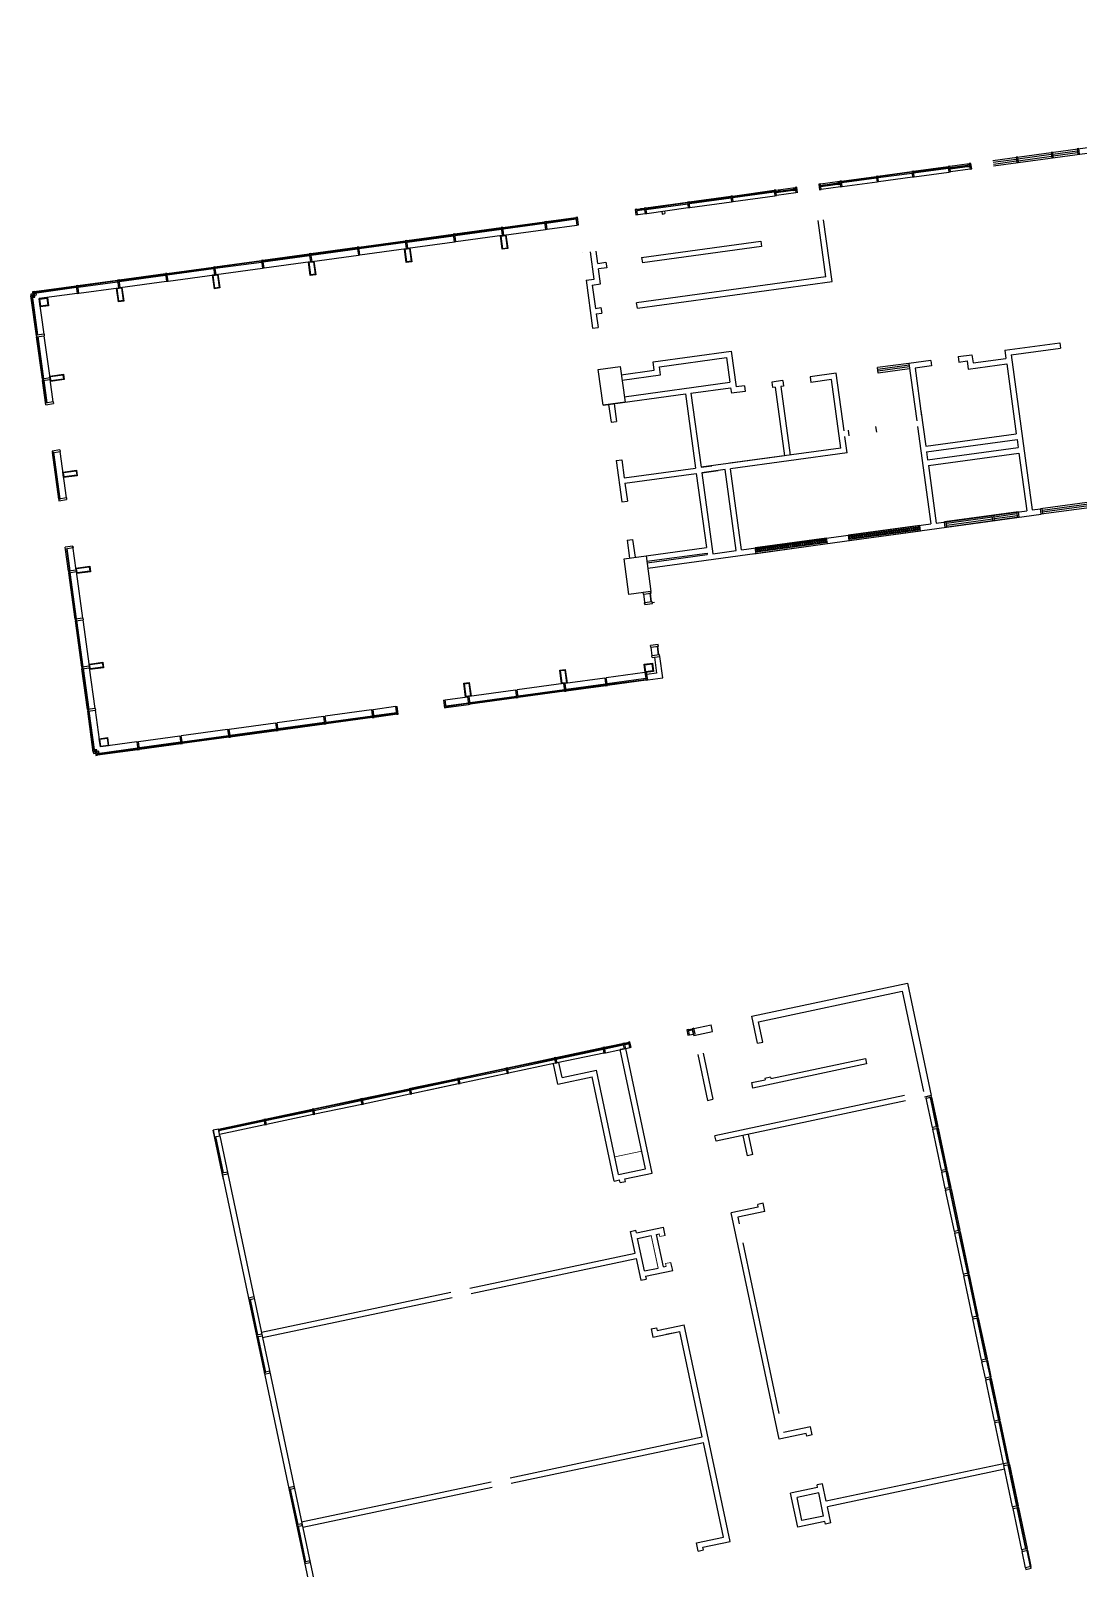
# Model space of a CAD drawing. Header units: millimetres. Extents: x 1316860 to 1484499, y 7681 to 141220.
# Drawn here: x 1316860 to 1354712, y 79083 to 134604 of the extents above; entities that cross this region are included whole.
import ezdxf

# ---------------------------------------------------------------- set-up
doc = ezdxf.new("R2010")
doc.units = ezdxf.units.MM
doc.header["$LTSCALE"] = 1000
for name, color, linetype in [('A-WALL', 7, 'CONTINUOUS'), ('A—墙体', 7, 'CONTINUOUS'), ('A—门窗', 135, 'CONTINUOUS'), ('E2-RI-1F$0$0S-SLAB-HOLE', 210, 'CONTINUOUS'), ('E2-RI-1F$0$A-WALL', 7, 'CONTINUOUS')]:
    doc.layers.add(name, color=color, linetype=linetype)
for name, color, linetype, lineweight in [('E1-RI-1F$0$A-WALL', 7, 'CONTINUOUS', 5), ('E2-RI-1F$0$$0$A-GLAZ', 6, 'CONTINUOUS', 9), ('E2-RV-1F$0$$2$A-WALL', 7, 'CONTINUOUS', 5)]:
    doc.layers.add(name, color=color, linetype=linetype, lineweight=lineweight)
doc.layers.get('E2-RI-1F$0$$0$A-GLAZ').off()
doc.layers.get('E2-RI-1F$0$0S-SLAB-HOLE').off()

# ---------------------------------------------------------------- blocks, each defined once
blk = doc.blocks.new('E2-RI-1F$0$A$C742E5365')
at = {"layer": 'A—门窗', "linetype": 'Continuous'}
h = blk.add_hatch(dxfattribs=at)
h.set_pattern_fill('ANSI32', color=256, scale=200, angle=217.2167, style=0)
h.set_pattern_definition([(90, (10821023.91, -7633407.14), (-75, 1e-14), []), (90, (10821048.91, -7633382.14), (-75, 1e-14), [])])
h.paths.add_polyline_path([(-460, -50), (-3060, -50), (-3060, -150), (-460, -150)])
at = {"layer": 'A—门窗'}
for p, q in [((-3060, 0), (-460, 0)), ((-3060, -200), (-3060, 0)), ((-460, -200), (-460, 0)), ((-3060, -50), (-460, -50)), ((-460, -150), (-3060, -150)), ((-460, -200), (-3060, -200))]:
    blk.add_line(p, q, dxfattribs=at)
blk = doc.blocks.new('E2-RI-1F$0$窗2')
at = {"layer": 'A—门窗'}
for p, q in [((10775124, -7633207), (10772424, -7633207)), ((10775124, -7633407), (10772424, -7633407)), ((10772484, -7633407), (10772484, -7633207)), ((10774164, -7633274), (10772484, -7633274)), ((10774164, -7633341), (10772484, -7633341)), ((10774164, -7633407), (10774164, -7633207)), ((10774224, -7633407), (10774224, -7633207)), ((10775064, -7633274), (10774224, -7633274)), ((10775064, -7633341), (10774224, -7633341)), ((10775064, -7633407), (10775064, -7633207))]:
    blk.add_line(p, q, dxfattribs=at)
at = {"layer": 'E2-RI-1F$0$A-WALL'}
for p, q in [((10772424, -7633407), (10772424, -7633207)), ((10775124, -7633407), (10775124, -7633207))]:
    blk.add_line(p, q, dxfattribs=at)
blk = doc.blocks.new('E2-RI-1F$0$300x300')
at = {"layer": 'A—门窗'}
for points in [[(11683019, -6095449), (11683319, -6095449), (11683319, -6095749), (11683019, -6095749)], [(11683039, -6095469), (11683299, -6095469), (11683299, -6095729), (11683039, -6095729)]]:
    blk.add_lwpolyline(points, close=True, dxfattribs=at)
blk = doc.blocks.new('E2-RI-1F$0$200x500')
at = {"layer": 'A—门窗', "elevation": 0}
blk.add_lwpolyline([(11654895, -6112598), (11654827, -6112103), (11655025, -6112076), (11655093, -6112571), (11654895, -6112598)], dxfattribs=at)
blk.add_lwpolyline([(11654912, -6112576), (11654850, -6112120), (11655008, -6112098), (11655071, -6112554)], close=True, dxfattribs=at)
blk = doc.blocks.new('E2-RI-1F$0$RECTANGULAR_MULLION_-_60_H')
at = {"layer": 'A—门窗'}
for p, q in [((-30, -75), (-30, 125)), ((30, 125), (-30, 125)), ((30, 125), (30, -75)), ((30, -75), (-30, -75))]:
    blk.add_line(p, q, dxfattribs=at)
blk = doc.blocks.new('E2-RI-1F$0$RECTANGULAR_MULLION_-_60_5')
at = {"layer": 'A—门窗'}
for p, q in [((23173, 129130), (21483, 129130)), ((23173, 128850), (21483, 128850))]:
    blk.add_line(p, q, dxfattribs=at)
blk = doc.blocks.new('E2-RI-1F$0$RECTANGULAR_MULLION_-_60_C')
at = {"layer": 'A—门窗'}
for p, q in [((18253, 140830), (18253, 142520)), ((18533, 140830), (18533, 142520))]:
    blk.add_line(p, q, dxfattribs=at)
blk = doc.blocks.new('E2-RI-1F$0$SYSTEM_PANEL_-_GLAZED-8514')
at = {"layer": 'A—门窗'}
for p, q in [((767, 44), (-768, 44)), ((-768, 44), (-768, 19)), ((-768, 19), (767, 19)), ((767, 19), (767, 44))]:
    blk.add_line(p, q, dxfattribs=at)
blk = doc.blocks.new('E1-RI-1F$0$RECTANGULAR_MULLION_-_6004')
at = {"layer": 'A—门窗'}
for p, q in [((26304, 115093), (28029, 115217)), ((28029, 115016), (26319, 114893))]:
    blk.add_line(p, q, dxfattribs=at)
blk = doc.blocks.new('E1-RI-1F$0$RECTANGULAR_MULLION_-_6007')
at = {"layer": 'A—门窗'}
for p, q in [((54465, 84847), (54465, 86371)), ((54665, 86371), (54665, 84847))]:
    blk.add_line(p, q, dxfattribs=at)
blk = doc.blocks.new('E1-RI-1F$0$RECTANGULAR_MULLION_-_6003')
at = {"layer": 'A—门窗'}
for p, q in [((31657, 115477), (33381, 115601)), ((33396, 115401), (31671, 115277))]:
    blk.add_line(p, q, dxfattribs=at)
blk = doc.blocks.new('E1-RI-1F$0$RECTANGULAR_MULLION_-_6002')
at = {"layer": 'A—门窗'}
for p, q in [((28089, 115221), (29813, 115345)), ((29827, 115145), (28678, 115063))]:
    blk.add_line(p, q, dxfattribs=at)
blk = doc.blocks.new('E2-RV-1F$0$MRY_Curtain Wall-casement - Curtain Wall Casement-V36-E2 号楼一层平面图 1ST FLOOR PLAN')
at = {"layer": 'A—门窗'}
for p, q in [((-278.8, 25.4), (-355, 25.4)), ((-355, 25.4), (-355, -25.4)), ((-355, -25.4), (-355, 25.4)), ((-355, 25.4), (355, 25.4)), ((-278.8, -25.4), (-278.8, 25.4)), ((278.8, -25.4), (278.8, 25.4)), ((278.8, 25.4), (355, 25.4)), ((355, 25.4), (355, -25.4)), ((355, 25.4), (355, -25.4)), ((-355, -25.4), (-278.8, -25.4)), ((355, -25.4), (-355, -25.4)), ((-278.8, 0), (278.8, 0)), ((278.8, -25.4), (-278.8, -25.4)), ((191.8, -25.4), (278.8, -25.4)), ((355, -25.4), (278.8, -25.4))]:
    blk.add_line(p, q, dxfattribs=at)

msp = doc.modelspace()

# ---------------------------------------------------------------- linework, layer by layer
at = {"layer": 'A-WALL'}
msp.add_line((1345966, 122234), (1345024, 122105), dxfattribs=at)
at = {"layer": 'A—墙体'}
for p, q in [((1339665, 128085), (1339679, 127986)), ((1339679, 127986), (1339778, 127999)), ((1339764, 128098), (1339778, 127999)), ((1345591, 125716, 0), (1345313, 127747, 0)), ((1345816, 125545), (1345511, 127774, 0)), ((1337225, 125632), (1337089, 126623)), ((1337348, 126204), (1337287, 126650)), ((1338934, 126421), (1343244, 127010)), ((1343271, 126812), (1338961, 126222)), ((1343244, 127010), (1343271, 126812)), ((1337348, 126204), (1337646, 126245)), ((1337673, 126046), (1337376, 126006)), ((1337646, 126245, 0), (1337673, 126046)), ((1338934, 126421, 0), (1338961, 126222)), ((1336928, 125591), (1337225, 125632)), ((1336928, 125591), (1337164, 123858)), ((1337450, 125461), (1337376, 126006)), ((1345591, 125716, 0), (1338754, 124781)), ((1338781, 124583), (1345816, 125545)), ((1337153, 125420), (1337450, 125461)), ((1337153, 125420), (1337268, 124578)), ((1337351, 125447), (1337351, 125447)), ((1337268, 124578), (1337466, 124605)), ((1337295, 124380), (1337493, 124407)), ((1337295, 124380), (1337363, 123885)), ((1337466, 124605), (1337493, 124407)), ((1338781, 124583), (1338754, 124781)), ((1337164, 123858), (1337363, 123885)), ((1352059, 123067), (1354040, 123338)), ((1354040, 123338), (1354067, 123140)), ((1339349, 122642), (1342173, 123028)), ((1339575, 122471), (1342002, 122803)), ((1342002, 122803), (1342124, 121911)), ((1342173, 123028), (1342349, 121740)), ((1349384, 122702), (1348591, 122593)), ((1349384, 122702), (1349411, 122503)), ((1350374, 122837), (1350870, 122905)), ((1350374, 122837), (1350402, 122639)), ((1350870, 122905), (1350910, 122607)), ((1350910, 122607), (1352099, 122770)), ((1352059, 123067), (1352099, 122770)), ((1352284, 122896), (1354067, 123140)), ((1352284, 122896), (1353049, 117298)), ((1337368, 122371), (1338160, 122479)), ((1338201, 122182), (1339390, 122345)), ((1338228, 121984), (1339615, 122174)), ((1339390, 122345), (1339349, 122642)), ((1339615, 122174), (1339575, 122471)), ((1345966, 122234), (1345024, 122106)), ((1346250, 120154), (1345966, 122234)), ((1348591, 122593), (1348875, 120513)), ((1349411, 122503), (1348816, 122422)), ((1348816, 122422), (1349053, 120688)), ((1350402, 122639), (1350699, 122679)), ((1350699, 122679), (1350739, 122382)), ((1350739, 122382), (1352127, 122572)), ((1352127, 122572), (1352472, 120045)), ((1338309, 121390), (1342124, 121911)), ((1340714, 121516), (1342151, 121713)), ((1342151, 121713), (1342178, 121515)), ((1342646, 121781), (1342349, 121740)), ((1342646, 121781), (1342673, 121582)), ((1344033, 121970), (1343637, 121916)), ((1343637, 121916), (1343664, 121718)), ((1343763, 121731), (1343664, 121718)), ((1343763, 121731), (1344102, 119254)), ((1344061, 121772), (1343961, 121758)), ((1343961, 121758), (1344300, 119282)), ((1344033, 121970), (1344061, 121772)), ((1345024, 122106), (1345051, 121907)), ((1345795, 122009), (1345051, 121907)), ((1346133, 119532), (1345795, 122009)), ((1337544, 121083), (1340516, 121489)), ((1337742, 121110), (1337830, 120466)), ((1337940, 121137), (1338028, 120493)), ((1340516, 121489), (1340882, 118814)), ((1340714, 121516), (1341080, 118841)), ((1342673, 121582), (1342178, 121515)), ((1337830, 120466), (1338028, 120493)), ((1349026, 120887), (1349202, 119599)), ((1346359, 119361), (1346277, 119956)), ((1346399, 120175), (1346426, 119977)), ((1347390, 120310), (1347417, 120112)), ((1348902, 120315), (1349383, 116797)), ((1349202, 119599), (1352472, 120045)), ((1346133, 119532), (1342121, 118984)), ((1349229, 119400), (1352499, 119847)), ((1349229, 119400), (1349270, 119103)), ((1349270, 119103), (1352540, 119550)), ((1352499, 119847), (1352540, 119550)), ((1338020, 119079), (1338218, 119106)), ((1338020, 119079), (1338223, 117593)), ((1338218, 119106), (1338306, 118462)), ((1344102, 119254), (1341080, 118841)), ((1341080, 118841), (1341476, 118896)), ((1346359, 119361), (1342148, 118785)), ((1349297, 118905), (1352567, 119352)), ((1349297, 118905), (1349581, 116824)), ((1352567, 119352), (1352851, 117271)), ((1338306, 118462), (1340882, 118814)), ((1338333, 118264), (1340909, 118616)), ((1338333, 118264), (1338421, 117620)), ((1340909, 118616), (1341275, 115941)), ((1341950, 118758), (1341107, 118643)), ((1341107, 118643), (1341702, 118724)), ((1341107, 118643), (1341507, 115720)), ((1341107, 118643), (1341507, 115720)), ((1342349, 115836), (1341950, 118758)), ((1342547, 115863), (1342148, 118785)), ((1338223, 117593), (1338421, 117620)), ((1349581, 116824), (1352851, 117271)), ((1353049, 117298), (1353347, 117339)), ((1341534, 115522), (1353374, 117141)), ((1342547, 115863), (1349383, 116797)), ((1338412, 116206), (1338610, 116233)), ((1338412, 116206), (1338500, 115562)), ((1338610, 116233), (1338699, 115589)), ((1339095, 115643), (1341275, 115941)), ((1339122, 115445), (1341302, 115743)), ((1339129, 115395), (1341308, 115693)), ((1339156, 115197), (1341534, 115522)), ((1341302, 115743), (1341308, 115693)), ((1341507, 115720), (1342349, 115836)), ((1339394, 111980), (1339472, 111405)), ((1339697, 111234), (1339592, 112007)), ((1342916, 99023), (1348541, 100214)), ((1348541, 100214), (1349401, 96154)), ((1343163, 98820), (1348348, 99918)), ((1348348, 99918), (1349115, 96298)), ((1343123, 98045), (1342916, 99023)), ((1340763, 98567), (1341448, 98712)), ((1340815, 98323), (1340763, 98567)), ((1340815, 98323), (1341500, 98468)), ((1341500, 98468), (1341448, 98712)), ((1343319, 98086), (1343163, 98820)), ((1339075, 93508), (1338164, 97812)), ((1339312, 93354), (1338359, 97854)), ((1343123, 98045), (1343319, 98086)), ((1335907, 96568), (1335752, 97302)), ((1336061, 96805), (1335948, 97343)), ((1340960, 97638), (1341312, 95975)), ((1341156, 97679), (1341508, 96016)), ((1335907, 96568), (1337145, 96830)), ((1336061, 96805), (1337299, 97067)), ((1337942, 93064), (1337145, 96830)), ((1338096, 93301), (1337299, 97067)), ((1343588, 96814), (1343392, 96773)), ((1343392, 96773), (1343403, 96724)), ((1343588, 96814), (1343598, 96765)), ((1348430, 96153), (1341582, 94703)), ((1349156, 96102), (1349401, 96154)), ((1349156, 96102), (1349156, 96102)), ((1341312, 95975), (1341508, 96016)), ((1348471, 95957), (1341623, 94507)), ((1341623, 94507), (1341582, 94703)), ((1342757, 93981), (1342601, 94714)), ((1342952, 94022), (1342797, 94756)), ((1342952, 94022), (1342757, 93981)), ((1323985, 93329), (1332391, 53617)), ((1338096, 93301), (1339075, 93508)), ((1338333, 93147), (1339312, 93354)), ((1337942, 93064), (1338138, 93105)), ((1338159, 93007), (1338138, 93105)), ((1338159, 93007), (1338354, 93049)), ((1338354, 93049), (1338333, 93147)), ((1343325, 92261), (1343129, 92220)), ((1343150, 92122), (1343129, 92220)), ((1343387, 91968), (1343325, 92261)), ((1343150, 92122), (1342172, 91915)), ((1343901, 83746), (1342172, 91915)), ((1343387, 91968), (1342409, 91761)), ((1342409, 91761), (1342460, 91516)), ((1338531, 91246), (1338727, 91288)), ((1338697, 90464), (1338531, 91246)), ((1338748, 91190), (1338727, 91288)), ((1338748, 91190), (1339726, 91397)), ((1338789, 90994), (1339278, 91098)), ((1339474, 91139), (1339572, 91160)), ((1339722, 89965), (1339474, 91139)), ((1339788, 91104), (1339726, 91397)), ((1339038, 89820), (1338789, 90994)), ((1343910, 84668), (1342605, 90831)), ((1332729, 89200), (1338697, 90464)), ((1332771, 89005), (1338738, 90268)), ((1338738, 90268), (1338904, 89485)), ((1339722, 89965), (1339820, 89986)), ((1340057, 89832), (1339995, 90125)), ((1338904, 89485), (1339100, 89527)), ((1339038, 89820), (1339527, 89924)), ((1339079, 89625), (1340057, 89832)), ((1339079, 89625), (1339100, 89527)), ((1325196, 87606), (1332044, 89055)), ((1325238, 87410), (1332086, 88860)), ((1339277, 87724), (1339473, 87766)), ((1339277, 87724), (1339339, 87431)), ((1339473, 87766), (1339493, 87668)), ((1339493, 87668), (1340472, 87875)), ((1342128, 80049), (1340472, 87875)), ((1339339, 87431), (1340317, 87638)), ((1339827, 87534), (1340317, 87638)), ((1341125, 83823), (1340317, 87638)), ((1344879, 83953), (1343901, 83746)), ((1345034, 84190), (1344055, 83983)), ((1344900, 83855), (1344879, 83953)), ((1345096, 83897), (1344900, 83855)), ((1345096, 83897), (1345034, 84190)), ((1334179, 82352), (1341126, 83823)), ((1334220, 82157), (1341167, 83627)), ((1341891, 80203), (1341166, 83627)), ((1352011, 82856), (1345603, 81500)), ((1326646, 80758), (1333494, 82207)), ((1352053, 82661), (1345645, 81304)), ((1326687, 80562), (1333536, 82012)), ((1345294, 81996), (1344315, 81789)), ((1344574, 80566), (1344315, 81789)), ((1345335, 81801), (1344552, 81635)), ((1344728, 80803), (1344552, 81635)), ((1345469, 82136), (1345273, 82094)), ((1345294, 81996), (1345273, 82094)), ((1345511, 80969), (1345335, 81801)), ((1345603, 81500), (1345469, 82136)), ((1345769, 80717), (1345645, 81304)), ((1345553, 80773), (1344574, 80566)), ((1345511, 80969), (1344728, 80803)), ((1345573, 80676), (1345553, 80773)), ((1345769, 80717), (1345573, 80676)), ((1340913, 79996), (1341891, 80203)), ((1340975, 79702), (1340913, 79996)), ((1341150, 79842), (1342128, 80049)), ((1340975, 79702), (1341171, 79744)), ((1341171, 79744), (1341150, 79842))]:
    msp.add_line(p, q, dxfattribs=at)
for points in [[(1337368, 122371), (1338160, 122479), (1338336, 121191), (1337544, 121083)], [(1338302, 115535), (1339095, 115643), (1339271, 114355), (1338478, 114247)]]:
    msp.add_lwpolyline(points, close=True, dxfattribs=at)
for points in [[(1343598, 96765), (1347022, 97490), (1347064, 97295), (1342955, 96425), (1342914, 96620), (1343403, 96724)], [(1343598, 96765), (1343598, 96765)]]:
    msp.add_lwpolyline(points, dxfattribs=at)
at = {"layer": 'A—门窗'}
for p, q in [((1351627, 129922), (1385878, 134604)), ((1351654, 129724), (1385905, 134406)), ((1351636, 129856), (1352473, 129970)), ((1352533, 129979), (1353736, 130143)), ((1352542, 129912), (1353745, 130077)), ((1353796, 130151), (1354678, 130272)), ((1353805, 130085), (1354687, 130206)), ((1347472, 129354), (1348697, 129522)), ((1348702, 129491), (1347476, 129324)), ((1347480, 129299), (1348705, 129466)), ((1348757, 129530), (1350012, 129701)), ((1350016, 129671), (1348761, 129499)), ((1348761, 129499), (1348764, 129474)), ((1348764, 129474), (1350019, 129646)), ((1348784, 129331), (1350039, 129503)), ((1350019, 129646), (1350016, 129671)), ((1350071, 129709), (1350775, 129806)), ((1350078, 129660), (1350782, 129756)), ((1350078, 129660), (1350154, 129671)), ((1350085, 129610), (1350078, 129660)), ((1350085, 129610), (1350078, 129660)), ((1350788, 129706), (1350085, 129610)), ((1350160, 129620), (1350085, 129610)), ((1350802, 129607), (1350098, 129511)), ((1350154, 129671), (1350706, 129746)), ((1350240, 129682), (1350154, 129671)), ((1350154, 129671), (1350160, 129620)), ((1350709, 129721), (1350157, 129645)), ((1350782, 129756), (1350706, 129746)), ((1350706, 129746), (1350713, 129696)), ((1350713, 129696), (1350788, 129706)), ((1350834, 129814), (1350775, 129806)), ((1350775, 129806), (1350802, 129607)), ((1350782, 129756), (1350788, 129706)), ((1350788, 129706), (1350782, 129756)), ((1350802, 129607), (1350861, 129615)), ((1350861, 129615), (1350834, 129814)), ((1351645, 129790), (1352482, 129904)), ((1342217, 128636), (1343720, 128841)), ((1342217, 128636), (1343720, 128841)), ((1343725, 128811), (1342221, 128605)), ((1343725, 128811), (1342221, 128605)), ((1343728, 128786), (1343725, 128811)), ((1343728, 128786), (1343725, 128811)), ((1343780, 128849), (1344483, 128945)), ((1343780, 128849), (1344483, 128945)), ((1343787, 128800), (1344490, 128896)), ((1343787, 128800), (1343862, 128810)), ((1344497, 128846), (1343793, 128750)), ((1343862, 128810), (1344415, 128886)), ((1343948, 128822), (1343862, 128810)), ((1344418, 128861), (1343865, 128785)), ((1344490, 128896), (1344415, 128886)), ((1344415, 128886), (1344421, 128836)), ((1344421, 128836), (1344497, 128846)), ((1344543, 128954), (1344483, 128945)), ((1344543, 128954), (1344483, 128945)), ((1344483, 128945), (1344510, 128747)), ((1344483, 128945), (1344510, 128747)), ((1344490, 128896), (1344497, 128846)), ((1344497, 128846), (1344490, 128896)), ((1345395, 129070), (1346098, 129166)), ((1345402, 129021), (1346105, 129117)), ((1345402, 129021), (1345477, 129031)), ((1345408, 128971), (1345402, 129021)), ((1345408, 128971), (1345402, 129021)), ((1346112, 129067), (1345408, 128971)), ((1345484, 128981), (1345408, 128971)), ((1346125, 128968), (1345422, 128872)), ((1345477, 129031), (1346030, 129107)), ((1345563, 129043), (1345477, 129031)), ((1345477, 129031), (1345484, 128981)), ((1346033, 129082), (1345480, 129006)), ((1346105, 129117), (1346030, 129107)), ((1346030, 129107), (1346036, 129057)), ((1346036, 129057), (1346112, 129067)), ((1346105, 129117), (1346112, 129067)), ((1346112, 129067), (1346105, 129117)), ((1346158, 129174), (1347413, 129346)), ((1347417, 129316), (1346162, 129144)), ((1346162, 129144), (1346165, 129119)), ((1346165, 129119), (1347420, 129291)), ((1346185, 128976), (1347440, 129148)), ((1347476, 129324), (1347480, 129299)), ((1347499, 129156), (1348725, 129323)), ((1339091, 128208), (1340594, 128414)), ((1339091, 128208), (1340594, 128414)), ((1340599, 128384), (1339095, 128178)), ((1340599, 128384), (1339095, 128178)), ((1339099, 128153), (1340602, 128358)), ((1339099, 128153), (1340602, 128358)), ((1340654, 128422), (1342157, 128627)), ((1340654, 128422), (1342157, 128627)), ((1342162, 128597), (1340658, 128392)), ((1342162, 128597), (1340658, 128392)), ((1340658, 128392), (1340661, 128367)), ((1340658, 128392), (1340661, 128367)), ((1340661, 128367), (1342165, 128572)), ((1340661, 128367), (1342165, 128572)), ((1340681, 128224), (1342185, 128429)), ((1342221, 128605), (1342224, 128580)), ((1342221, 128605), (1342224, 128580)), ((1342224, 128580), (1343728, 128786)), ((1342224, 128580), (1343728, 128786)), ((1342244, 128437), (1343747, 128643)), ((1343793, 128750), (1343787, 128800)), ((1343793, 128750), (1343787, 128800)), ((1343869, 128760), (1343793, 128750)), ((1344510, 128747), (1343807, 128651)), ((1344510, 128747), (1343807, 128651)), ((1333921, 127502), (1335423, 127707)), ((1335482, 127715), (1336557, 127862)), ((1336561, 127832), (1335486, 127685)), ((1335490, 127660), (1336565, 127807)), ((1338697, 128154), (1339031, 128200)), ((1338724, 127956), (1339059, 128002)), ((1338724, 127956), (1339059, 128002)), ((1339036, 128170), (1338761, 128132)), ((1339036, 128170), (1338761, 128132)), ((1338761, 128132), (1338764, 128107)), ((1338761, 128132), (1338764, 128107)), ((1338764, 128107), (1339039, 128145)), ((1338764, 128107), (1339039, 128145)), ((1338895, 128182), (1339031, 128200)), ((1339095, 128178), (1339099, 128153)), ((1339095, 128178), (1339099, 128153)), ((1339118, 128010), (1340622, 128216)), ((1339118, 128010), (1340622, 128216)), ((1332132, 127227), (1330458, 126998)), ((1330461, 126973), (1332136, 127201)), ((1332136, 127201), (1332132, 127227)), ((1333866, 127464), (1332192, 127235)), ((1332192, 127235), (1332195, 127210)), ((1332195, 127210), (1333870, 127438)), ((1335427, 127677), (1333926, 127472)), ((1333929, 127446), (1335430, 127652)), ((1333959, 127225), (1335460, 127430)), ((1335430, 127652), (1335427, 127677)), ((1335486, 127685), (1335490, 127660)), ((1335520, 127438), (1336595, 127585)), ((1326986, 126554), (1328660, 126783)), ((1328665, 126753), (1326990, 126524)), ((1326994, 126499), (1328668, 126727)), ((1328668, 126727), (1328665, 126753)), ((1328720, 126791), (1330394, 127020)), ((1330398, 126990), (1328724, 126761)), ((1328724, 126761), (1328727, 126736)), ((1328727, 126736), (1330402, 126964)), ((1328758, 126514), (1330432, 126742)), ((1330458, 126998), (1330461, 126973)), ((1321784, 125843), (1323459, 126072)), ((1323463, 126042), (1321788, 125813)), ((1323518, 126080), (1325193, 126309)), ((1325197, 126279), (1323522, 126050)), ((1323526, 126025), (1325200, 126253)), ((1325200, 126253), (1325197, 126279)), ((1325252, 126317), (1326927, 126546)), ((1326931, 126516), (1325256, 126287)), ((1325256, 126287), (1325260, 126262)), ((1325260, 126262), (1326934, 126490)), ((1325290, 126040), (1326964, 126268)), ((1327024, 126277), (1328698, 126505)), ((1318564, 125403), (1319991, 125598)), ((1319995, 125568), (1318568, 125373)), ((1318572, 125347), (1319999, 125542)), ((1320050, 125606), (1321725, 125835)), ((1321729, 125805), (1320055, 125576)), ((1320058, 125551), (1321732, 125779)), ((1320088, 125329), (1321763, 125557)), ((1321732, 125779), (1321729, 125805)), ((1321788, 125813), (1321792, 125788)), ((1321792, 125788), (1323466, 126016)), ((1321822, 125566), (1323497, 125794)), ((1323556, 125803), (1325231, 126031)), ((1317067, 123581), (1316869, 125035)), ((1316924, 125042), (1316899, 125039)), ((1316899, 125039), (1317093, 123615)), ((1317119, 123619), (1316924, 125042)), ((1316984, 125187), (1316925, 125179)), ((1316925, 125179), (1316952, 124981)), ((1316952, 124981), (1317011, 124989)), ((1316984, 125187), (1318505, 125395)), ((1317011, 124989), (1316984, 125187)), ((1318543, 125117), (1317166, 124929)), ((1317341, 123649), (1317166, 124929)), ((1318568, 125373), (1318572, 125347)), ((1318602, 125125), (1320029, 125320)), ((1317280, 122028), (1317071, 123552)), ((1317101, 123556), (1317310, 122032)), ((1317335, 122035), (1317127, 123559)), ((1317557, 122066, 0), (1317349, 123590, 0)), ((1348591, 122593), (1347456, 122438)), ((1347483, 122240), (1347456, 122438)), ((1348601, 122524), (1347466, 122369)), ((1348609, 122464), (1347474, 122309)), ((1348618, 122395), (1347483, 122240)), ((1317406, 121101), (1317288, 121968)), ((1317310, 122032), (1317335, 122035)), ((1317343, 121976), (1317318, 121972)), ((1317343, 121976), (1317318, 121972)), ((1317318, 121972), (1317428, 121165)), ((1317453, 121168), (1317343, 121976)), ((1317675, 121199, 0), (1317565, 122006, 0)), ((1317699, 119375), (1317673, 119372)), ((1317673, 119372), (1317902, 117697)), ((1317927, 117701), (1317699, 119375)), ((1318149, 117731), (1317921, 119405)), ((1317872, 117693), (1317643, 119368)), ((1317902, 117697), (1317927, 117701)), ((1342971, 115718), (1345646, 116084)), ((1318228, 115092), (1318109, 115959)), ((1318228, 115092), (1318109, 115959)), ((1318147, 115904), (1318258, 115096)), ((1318283, 115100), (1318173, 115907)), ((1318505, 115130, 0), (1318386, 115997, 0)), ((1318465, 113358), (1318236, 115033)), ((1318258, 115096), (1318283, 115100)), ((1318258, 115096), (1318283, 115100)), ((1318291, 115040), (1318266, 115037)), ((1318266, 115037), (1318495, 113362)), ((1318520, 113366), (1318291, 115040)), ((1318742, 113396), (1318513, 115071)), ((1339002, 114258), (1339052, 113886)), ((1339254, 114292, 0), (1339228, 114289, 0)), ((1339228, 114289, 0), (1339271, 113977, 0)), ((1339296, 113980, 0), (1339254, 114292, 0)), ((1339325, 113958, 0), (1339404, 113969)), ((1318702, 111624), (1318473, 113299)), ((1318495, 113362), (1318520, 113366)), ((1318528, 113306), (1318503, 113303)), ((1318503, 113303), (1318732, 111629)), ((1318757, 111632), (1318528, 113306)), ((1318979, 111662), (1318750, 113337)), ((1339264, 112341), (1339306, 112029)), ((1339516, 112375), (1339491, 112372)), ((1339491, 112372), (1339533, 112060)), ((1339559, 112063), (1339516, 112375)), ((1318732, 111629), (1318757, 111632)), ((1319189, 110128), (1318987, 111603)), ((1339394, 111980), (1339592, 112007)), ((1318911, 110090), (1318710, 111565)), ((1318765, 111573), (1318740, 111569)), ((1318740, 111569), (1318941, 110094)), ((1318967, 110098), (1318765, 111573)), ((1337599, 111230, 0), (1336172, 111035, 0)), ((1339056, 111429, 0), (1337658, 111238, 0)), ((1339086, 111207), (1337689, 111016)), ((1337692, 110991), (1339089, 111182)), ((1339093, 111152), (1337696, 110961)), ((1331838, 110443), (1332645, 110553)), ((1334409, 110568), (1332735, 110339)), ((1332738, 110314), (1334413, 110543)), ((1334413, 110543), (1334409, 110568)), ((1336143, 110805), (1334469, 110576)), ((1334469, 110576), (1334472, 110551)), ((1334472, 110551), (1336147, 110780)), ((1337629, 111008), (1336203, 110813)), ((1336206, 110788), (1337633, 110983)), ((1337637, 110953), (1336210, 110758)), ((1337633, 110983), (1337629, 111008)), ((1337689, 111016), (1337692, 110991)), ((1319121, 108558), (1318919, 110031)), ((1318941, 110094), (1318967, 110098)), ((1318975, 110038), (1318950, 110035)), ((1318950, 110035), (1319151, 108562)), ((1319176, 108566), (1318975, 110038)), ((1319378, 108740), (1319197, 110069)), ((1330044, 110197), (1329237, 110087)), ((1330075, 109975), (1329267, 109865)), ((1329271, 109840), (1330078, 109950)), ((1331868, 110221), (1332675, 110331)), ((1332679, 110306), (1331871, 110195)), ((1331876, 110165), (1332683, 110276)), ((1332735, 110339), (1332738, 110314)), ((1325740, 109383), (1324065, 109154)), ((1325743, 109358), (1325740, 109383)), ((1327474, 109620), (1325799, 109391)), ((1325799, 109391), (1325803, 109366)), ((1325803, 109366), (1327477, 109595)), ((1327477, 109595), (1327474, 109620)), ((1329208, 109857), (1327533, 109628)), ((1327533, 109628), (1327537, 109603)), ((1327537, 109603), (1329211, 109832)), ((1329195, 109799), (1329275, 109810)), ((1329211, 109832), (1329208, 109857)), ((1329267, 109865), (1329271, 109840)), ((1330112, 109924), (1329275, 109810)), ((1320696, 108920), (1319378, 108740)), ((1322242, 109131), (1320755, 108928)), ((1322272, 108909), (1320786, 108706)), ((1320789, 108681), (1322276, 108884)), ((1322280, 108854), (1320793, 108650)), ((1322276, 108884), (1322272, 108909)), ((1324006, 109146), (1322332, 108917)), ((1322332, 108917), (1322335, 108892)), ((1322335, 108892), (1324009, 109121)), ((1324009, 109121), (1324006, 109146)), ((1324065, 109154), (1324069, 109129)), ((1324069, 109129), (1325743, 109358)), ((1319319, 108585), (1319121, 108558)), ((1319121, 108558), (1319129, 108499)), ((1319129, 108499), (1319327, 108526)), ((1319151, 108562), (1319176, 108566)), ((1319246, 108641), (1319186, 108633)), ((1319186, 108633), (1319213, 108434)), ((1319213, 108434), (1319273, 108442)), ((1319273, 108442), (1319246, 108641)), ((1320726, 108698), (1319265, 108498)), ((1319265, 108498), (1319269, 108473)), ((1319269, 108473), (1320730, 108672)), ((1320734, 108642), (1319273, 108442)), ((1319327, 108526), (1319319, 108585)), ((1320730, 108672), (1320726, 108698)), ((1320786, 108706), (1320789, 108681)), ((1340627, 98538), (1340763, 98567)), ((1340769, 98537), (1340633, 98508)), ((1340775, 98512), (1340638, 98484)), ((1340668, 98343), (1340805, 98372)), ((1337535, 97853), (1335844, 97495)), ((1335849, 97470), (1337541, 97828)), ((1337541, 97828), (1337535, 97853)), ((1337588, 97895), (1338484, 98085)), ((1338265, 98007), (1337594, 97865)), ((1337599, 97840), (1338271, 97982)), ((1337629, 97699), (1338525, 97889)), ((1338359, 97854), (1338164, 97812)), ((1338271, 97982), (1338265, 98007)), ((1338324, 98020), (1338461, 98049)), ((1338329, 97995), (1338466, 98024)), ((1335785, 97482), (1334094, 97124)), ((1334099, 97099), (1335791, 97457)), ((1335791, 97457), (1335785, 97482)), ((1335844, 97495), (1335849, 97470)), ((1332285, 96741), (1330594, 96383)), ((1330599, 96359), (1332291, 96717)), ((1332291, 96717), (1332285, 96741)), ((1334035, 97112), (1332344, 96754)), ((1332344, 96754), (1332349, 96729)), ((1332349, 96729), (1334041, 97087)), ((1334041, 97087), (1334035, 97112)), ((1334094, 97124), (1334099, 97099)), ((1330535, 96371), (1328844, 96013)), ((1328849, 95988), (1330541, 96346)), ((1330541, 96346), (1330535, 96371)), ((1330594, 96383), (1330599, 96359)), ((1349441, 94996), (1349217, 96054)), ((1349358, 96084), (1349582, 95026)), ((1349607, 95031), (1349383, 96089)), ((1349413, 96095), (1349637, 95037)), ((1327035, 95630), (1325344, 95272)), ((1325349, 95247), (1327041, 95605)), ((1327041, 95605), (1327035, 95630)), ((1328785, 96001), (1327094, 95643)), ((1327094, 95643), (1327099, 95618)), ((1327099, 95618), (1328791, 95976)), ((1328791, 95976), (1328785, 96001)), ((1328844, 96013), (1328849, 95988)), ((1323643, 94943), (1323448, 94902)), ((1323643, 94943), (1325279, 95290)), ((1323695, 94698), (1323643, 94943)), ((1325285, 95260), (1323650, 94914)), ((1323655, 94889), (1325291, 95235)), ((1325320, 95094), (1323685, 94748)), ((1325291, 95235), (1325285, 95260)), ((1325344, 95272), (1325349, 95247)), ((1349582, 95026), (1349607, 95031)), ((1349620, 94972), (1349595, 94967)), ((1349595, 94967), (1349910, 93476)), ((1349935, 93481), (1349620, 94972)), ((1323824, 93121), (1323447, 94902)), ((1323448, 94902), (1323499, 94657)), ((1323499, 94657), (1323695, 94698)), ((1323529, 94663), (1323806, 93352)), ((1323831, 93358), (1323554, 94669)), ((1323660, 94865), (1323665, 94840)), ((1323695, 94698), (1323985, 93329)), ((1349907, 92796), (1349782, 93387)), ((1349910, 93476), (1349935, 93481)), ((1349947, 93422), (1349923, 93417)), ((1349923, 93417), (1350048, 92826)), ((1350072, 92831), (1349947, 93422)), ((1349978, 93429), (1350103, 92838)), ((1350048, 92826), (1350072, 92831)), ((1350085, 92773), (1350060, 92768)), ((1350060, 92768), (1350376, 91277)), ((1350401, 91282), (1350085, 92773)), ((1350376, 91277), (1350401, 91282)), ((1350413, 91223), (1350388, 91218)), ((1350388, 91218), (1350704, 89727)), ((1350729, 89732), (1350413, 91223)), ((1350704, 89727), (1350729, 89732)), ((1350741, 89674), (1350716, 89668)), ((1350716, 89668), (1351032, 88177)), ((1351057, 88183), (1350741, 89674)), ((1351032, 88177), (1351057, 88183)), ((1351069, 88124), (1351044, 88119)), ((1351044, 88119), (1351360, 86628)), ((1351385, 86633), (1351069, 88124)), ((1351360, 86628), (1351385, 86633)), ((1351357, 85948), (1351232, 86539)), ((1351425, 86580), (1351400, 86575)), ((1351400, 86575), (1351525, 85984)), ((1351550, 85989), (1351425, 86580)), ((1351427, 86581), (1351552, 85990)), ((1351535, 85925), (1351510, 85919)), ((1351510, 85919), (1351826, 84428)), ((1351525, 85984), (1351550, 85989)), ((1351851, 84434), (1351535, 85925)), ((1351826, 84428), (1351851, 84434)), ((1351863, 84375), (1351838, 84370)), ((1351838, 84370), (1352154, 82879)), ((1352179, 82884), (1351863, 84375)), ((1352154, 82879), (1352179, 82884)), ((1352191, 82825), (1352166, 82820)), ((1352166, 82820), (1352482, 81329)), ((1352507, 81334), (1352191, 82825)), ((1352482, 81329), (1352507, 81334)), ((1352519, 81276), (1352494, 81270)), ((1352494, 81270), (1352810, 79779)), ((1352835, 79785), (1352519, 81276)), ((1352806, 79100), (1352681, 79691)), ((1352810, 79779), (1352835, 79785)), ((1352875, 79732), (1352850, 79727)), ((1352850, 79727), (1352975, 79136)), ((1353000, 79141), (1352875, 79732)), ((1352877, 79732), (1353002, 79141)), ((1352975, 79136), (1353000, 79141))]:
    msp.add_line(p, q, dxfattribs=at)
at = {"layer": 'A—门窗', "extrusion": (0, 0, -1)}
for p, q in [((1348757, 129530), (1348697, 129522)), ((1348697, 129522), (1348725, 129323)), ((1348784, 129331), (1348757, 129530)), ((1350071, 129709), (1350012, 129701)), ((1350012, 129701), (1350039, 129503)), ((1350039, 129503), (1350098, 129511)), ((1350098, 129511), (1350071, 129709)), ((1343780, 128849), (1343720, 128841)), ((1343780, 128849), (1343720, 128841)), ((1343720, 128841), (1343747, 128643)), ((1343720, 128841), (1343747, 128643)), ((1343807, 128651), (1343780, 128849)), ((1343807, 128651), (1343780, 128849)), ((1345395, 129070), (1345335, 129062)), ((1345335, 129062), (1345362, 128864)), ((1345362, 128864), (1345422, 128872)), ((1345422, 128872), (1345395, 129070)), ((1346158, 129174), (1346098, 129166)), ((1346098, 129166), (1346125, 128968)), ((1346125, 128968), (1346185, 128976)), ((1346185, 128976), (1346158, 129174)), ((1347472, 129354), (1347413, 129346)), ((1347413, 129346), (1347440, 129148)), ((1347440, 129148), (1347499, 129156)), ((1347499, 129156), (1347472, 129354)), ((1348725, 129323), (1348784, 129331)), ((1340654, 128422), (1340594, 128414)), ((1340654, 128422), (1340594, 128414)), ((1340594, 128414), (1340622, 128216)), ((1340594, 128414), (1340622, 128216)), ((1340681, 128224), (1340654, 128422)), ((1340681, 128224), (1340654, 128422)), ((1342217, 128636), (1342157, 128627)), ((1342217, 128636), (1342157, 128627)), ((1342157, 128627), (1342185, 128429)), ((1342157, 128627), (1342185, 128429)), ((1342185, 128429), (1342244, 128437)), ((1342244, 128437), (1342217, 128636)), ((1342244, 128437), (1342217, 128636)), ((1338756, 128163), (1338697, 128154)), ((1338756, 128163), (1338697, 128154)), ((1338697, 128154), (1338724, 127956)), ((1338697, 128154), (1338724, 127956)), ((1338724, 127956), (1338784, 127964)), ((1338724, 127956), (1338784, 127964)), ((1338784, 127964), (1338756, 128163)), ((1338784, 127964), (1338756, 128163)), ((1339091, 128208), (1339031, 128200)), ((1339091, 128208), (1339031, 128200)), ((1339031, 128200), (1339059, 128002)), ((1339031, 128200), (1339059, 128002)), ((1339059, 128002), (1339118, 128010)), ((1339059, 128002), (1339118, 128010)), ((1339118, 128010), (1339091, 128208)), ((1339118, 128010), (1339091, 128208)), ((1340622, 128216), (1340681, 128224)), ((1340622, 128216), (1340681, 128224)), ((1317059, 125121), (1316860, 125094)), ((1316860, 125094), (1316869, 125035)), ((1316869, 125035), (1317067, 125062)), ((1317067, 125062), (1317059, 125121)), ((1317341, 123649), (1317063, 123611)), ((1317063, 123611), (1317071, 123552)), ((1317071, 123552), (1317349, 123590)), ((1317341, 123649), (1317349, 123590)), ((1317557, 122066), (1317280, 122028)), ((1317280, 122028), (1317288, 121968)), ((1317288, 121968), (1317565, 122006)), ((1317557, 122066), (1317565, 122006)), ((1317675, 121199), (1317398, 121161)), ((1317406, 121101), (1317684, 121139)), ((1317675, 121199), (1317684, 121139)), ((1317912, 119465), (1317635, 119427)), ((1317635, 119427), (1317643, 119367)), ((1317643, 119367), (1317921, 119405)), ((1317912, 119465), (1317921, 119405)), ((1318149, 117731), (1317872, 117693)), ((1318149, 117731), (1318158, 117672)), ((1317872, 117693), (1317880, 117634)), ((1317880, 117634), (1318158, 117672)), ((1318386, 115997), (1318109, 115959)), ((1318117, 115900), (1318395, 115938)), ((1318505, 115130), (1318228, 115092)), ((1318505, 115130), (1318228, 115092)), ((1318228, 115092), (1318236, 115033)), ((1318228, 115092), (1318236, 115033)), ((1318236, 115033), (1318513, 115071)), ((1318236, 115033), (1318513, 115071)), ((1318505, 115130), (1318513, 115071)), ((1318505, 115130), (1318513, 115071)), ((1339002, 114258), (1338994, 114317)), ((1339002, 114258), (1339279, 114296)), ((1339321, 113984), (1339044, 113946)), ((1339052, 113886), (1339044, 113946)), ((1339052, 113886), (1339329, 113924)), ((1339279, 114296), (1339271, 114355)), ((1339329, 113924), (1339321, 113984)), ((1318742, 113396), (1318465, 113358)), ((1318465, 113358), (1318473, 113299)), ((1318473, 113299), (1318750, 113337)), ((1318742, 113396), (1318750, 113337)), ((1339533, 112438), (1339256, 112400)), ((1339264, 112341), (1339256, 112400)), ((1339264, 112341), (1339541, 112379)), ((1339541, 112379), (1339533, 112438)), ((1318979, 111662), (1318702, 111624)), ((1318702, 111624), (1318710, 111565)), ((1318710, 111565), (1318987, 111603)), ((1318979, 111662), (1318987, 111603)), ((1339584, 112067), (1339306, 112029)), ((1339314, 111969), (1339306, 112029)), ((1339314, 111969), (1339592, 112007)), ((1339592, 112007), (1339584, 112067)), ((1337599, 111230), (1337658, 111238)), ((1337599, 111230), (1337637, 110953)), ((1337696, 110961), (1337658, 111238)), ((1339055, 111429), (1339093, 111152)), ((1339093, 111152), (1339153, 111160)), ((1339126, 111358), (1339115, 111437)), ((1332645, 110553), (1332705, 110561)), ((1332645, 110553), (1332683, 110276)), ((1332742, 110284), (1332705, 110561)), ((1334379, 110790), (1334438, 110798)), ((1334379, 110790), (1334417, 110513)), ((1334417, 110513), (1334476, 110521)), ((1334476, 110521), (1334438, 110798)), ((1336113, 111027), (1336172, 111035)), ((1336113, 111027), (1336151, 110750)), ((1336210, 110758), (1336172, 111035)), ((1337637, 110953), (1337696, 110961)), ((1319189, 110128), (1318911, 110090)), ((1318911, 110090), (1318919, 110031)), ((1318919, 110031), (1319197, 110069)), ((1319189, 110128), (1319197, 110069)), ((1329177, 110079), (1329237, 110087)), ((1329177, 110079), (1329215, 109802)), ((1329275, 109810), (1329237, 110087)), ((1330044, 110197), (1330104, 110206)), ((1330044, 110197), (1330082, 109920)), ((1330142, 109928), (1330104, 110206)), ((1331778, 110434), (1331838, 110443)), ((1331778, 110434), (1331816, 110157)), ((1331816, 110157), (1331876, 110165)), ((1331876, 110165), (1331838, 110443)), ((1332683, 110276), (1332742, 110284)), ((1325710, 109605), (1325769, 109613)), ((1325807, 109336), (1325769, 109613)), ((1327443, 109842), (1327503, 109850)), ((1327443, 109842), (1327481, 109565)), ((1327481, 109565), (1327541, 109573)), ((1327541, 109573), (1327503, 109850)), ((1329215, 109802), (1329275, 109810)), ((1330082, 109920), (1330142, 109928)), ((1320696, 108920), (1320755, 108928)), ((1320696, 108920), (1320734, 108642)), ((1320793, 108650), (1320755, 108928)), ((1322242, 109131), (1322301, 109139)), ((1322242, 109131), (1322280, 108854)), ((1322280, 108854), (1322339, 108862)), ((1322339, 108862), (1322301, 109139)), ((1323976, 109368), (1324035, 109376)), ((1323976, 109368), (1324014, 109091)), ((1324014, 109091), (1324073, 109099)), ((1324073, 109099), (1324035, 109376)), ((1320734, 108642), (1320793, 108650)), ((1340627, 98538), (1340568, 98526)), ((1340568, 98526), (1340609, 98330)), ((1340609, 98330), (1340668, 98343)), ((1340668, 98343), (1340627, 98538)), ((1340763, 98567), (1340805, 98372)), ((1340805, 98372), (1340863, 98384)), ((1340863, 98384), (1340822, 98580)), ((1337588, 97895), (1337529, 97883)), ((1337529, 97883), (1337570, 97687)), ((1337629, 97699), (1337588, 97895)), ((1338318, 98050), (1338259, 98037)), ((1338259, 98037), (1338300, 97841)), ((1338300, 97841), (1338359, 97854)), ((1338359, 97854), (1338318, 98050)), ((1338513, 98091), (1338455, 98079)), ((1338455, 98079), (1338496, 97883)), ((1338496, 97883), (1338555, 97895)), ((1338555, 97895), (1338513, 98091)), ((1335838, 97525), (1335779, 97512)), ((1335779, 97512), (1335820, 97316)), ((1335879, 97329), (1335838, 97525)), ((1337570, 97687), (1337629, 97699)), ((1332338, 96784), (1332279, 96771)), ((1332279, 96771), (1332320, 96576)), ((1332379, 96588), (1332338, 96784)), ((1334088, 97154), (1334029, 97142)), ((1334029, 97142), (1334070, 96946)), ((1334070, 96946), (1334129, 96958)), ((1334129, 96958), (1334088, 97154)), ((1330588, 96413), (1330529, 96401)), ((1330529, 96401), (1330570, 96205)), ((1330629, 96218), (1330588, 96413)), ((1332320, 96576), (1332379, 96588)), ((1327088, 95672), (1327029, 95660)), ((1327029, 95660), (1327070, 95464)), ((1327129, 95477), (1327088, 95672)), ((1328838, 96043), (1328779, 96030)), ((1328779, 96030), (1328820, 95835)), ((1328879, 95847), (1328838, 96043)), ((1325338, 95302), (1325279, 95290)), ((1325279, 95290), (1325320, 95094)), ((1325379, 95106), (1325338, 95302)), ((1327070, 95464), (1327129, 95477)), ((1349637, 95037), (1349441, 94996)), ((1349441, 94996), (1349454, 94937)), ((1349454, 94937), (1349649, 94978)), ((1349649, 94978), (1349637, 95037)), ((1323985, 93329), (1323973, 93387)), ((1349965, 93487), (1349769, 93446)), ((1349769, 93446), (1349782, 93387)), ((1349782, 93387), (1349978, 93429)), ((1349978, 93429), (1349965, 93487)), ((1350103, 92838), (1349907, 92796)), ((1349907, 92796), (1349919, 92738)), ((1349919, 92738), (1350115, 92779)), ((1350115, 92779), (1350103, 92838)), ((1350431, 91288), (1350235, 91247)), ((1350235, 91247), (1350247, 91188)), ((1350247, 91188), (1350443, 91230)), ((1350443, 91230), (1350431, 91288)), ((1350759, 89739), (1350563, 89697)), ((1350563, 89697), (1350575, 89638)), ((1350575, 89638), (1350771, 89680)), ((1350771, 89680), (1350759, 89739)), ((1351087, 88189), (1350891, 88147)), ((1350891, 88147), (1350904, 88089)), ((1350904, 88089), (1351099, 88130)), ((1351099, 88130), (1351087, 88189)), ((1351415, 86639), (1351219, 86598)), ((1351427, 86581), (1351415, 86639)), ((1351219, 86598), (1351232, 86539)), ((1351232, 86539), (1351427, 86581)), ((1351552, 85990), (1351357, 85948)), ((1351357, 85948), (1351369, 85890)), ((1351369, 85890), (1351565, 85931)), ((1351565, 85931), (1351552, 85990)), ((1351880, 84440), (1351685, 84399)), ((1351685, 84399), (1351697, 84340)), ((1351893, 84381), (1351880, 84440)), ((1351697, 84340), (1351893, 84381)), ((1352208, 82890), (1352013, 82849)), ((1352013, 82849), (1352025, 82790)), ((1352025, 82790), (1352221, 82832)), ((1352221, 82832), (1352208, 82890)), ((1352537, 81341), (1352341, 81299)), ((1352341, 81299), (1352353, 81241)), ((1352353, 81241), (1352549, 81282)), ((1352549, 81282), (1352537, 81341)), ((1352865, 79791), (1352669, 79750)), ((1352669, 79750), (1352681, 79691)), ((1352681, 79691), (1352877, 79732)), ((1352877, 79732), (1352865, 79791)), ((1353002, 79141), (1352806, 79100)), ((1352806, 79100), (1352819, 79041)), ((1352819, 79041), (1353014, 79083)), ((1353014, 79083), (1353002, 79141))]:
    msp.add_line(p, q, dxfattribs=at)
at = {"layer": 'A—门窗', "color": 252, "linetype": 'Continuous'}
for p, q in [((1344570, 128755), (1344543, 128954)), ((1336565, 127807), (1336561, 127832)), ((1333870, 127438), (1333866, 127464)), ((1333926, 127472), (1333929, 127446)), ((1330402, 126964), (1330398, 126990)), ((1323466, 126016), (1323463, 126042)), ((1323522, 126050), (1323526, 126025)), ((1326990, 126524), (1326994, 126499)), ((1319999, 125542), (1319995, 125568)), ((1320055, 125576), (1320058, 125551)), ((1336147, 110780), (1336143, 110805)), ((1336203, 110813), (1336206, 110788)), ((1340763, 98567), (1341448, 98712)), ((1340815, 98323), (1340763, 98567)), ((1336574, 97649), (1336579, 97624)), ((1349334, 96079), (1349309, 96073)), ((1323768, 93385), (1333796, 46018)), ((1323789, 93287), (1323985, 93329)), ((1324927, 88878), (1324731, 88836)), ((1324731, 88836), (1324744, 88777)), ((1324744, 88777), (1324939, 88819)), ((1324798, 88789), (1324774, 88784)), ((1324774, 88784), (1325045, 87502)), ((1325070, 87507), (1324798, 88789)), ((1325045, 87502), (1325070, 87507)), ((1325082, 87449), (1325057, 87443)), ((1325057, 87443), (1325329, 86162)), ((1325354, 86167), (1325082, 87449)), ((1325329, 86162), (1325354, 86167)), ((1326377, 82029), (1326181, 81988)), ((1326181, 81988), (1326193, 81929)), ((1326193, 81929), (1326389, 81971)), ((1326248, 81941), (1326223, 81936)), ((1326223, 81936), (1326495, 80654)), ((1326519, 80659), (1326248, 81941)), ((1326389, 81971), (1326377, 82029)), ((1326495, 80654), (1326519, 80659)), ((1326532, 80600), (1326507, 80595)), ((1326507, 80595), (1326778, 79314)), ((1326803, 79319), (1326532, 80600)), ((1326778, 79314), (1326803, 79319))]:
    msp.add_line(p, q, dxfattribs=at)
at = {"layer": 'A—门窗', "color": 252, "linetype": 'Continuous', "extrusion": (0, 0, -1)}
for p, q in [((1343747, 128643), (1343807, 128651)), ((1318386, 115997), (1318395, 115938)), ((1339271, 114355), (1338994, 114317)), ((1339055, 111429), (1339115, 111437)), ((1336151, 110750), (1336210, 110758)), ((1325710, 109605), (1325747, 109328)), ((1325747, 109328), (1325807, 109336)), ((1340822, 98580), (1340763, 98567)), ((1335820, 97316), (1335879, 97329)), ((1330570, 96205), (1330629, 96218)), ((1349401, 96154), (1349205, 96112)), ((1349205, 96112), (1349217, 96054)), ((1349217, 96054), (1349413, 96095)), ((1349413, 96095), (1349401, 96154)), ((1328820, 95835), (1328879, 95847)), ((1325320, 95094), (1325379, 95106)), ((1323973, 93387), (1323777, 93346)), ((1323777, 93346), (1323789, 93287)), ((1323789, 93287), (1323985, 93329)), ((1325211, 87537), (1325015, 87496)), ((1325015, 87496), (1325027, 87437)), ((1325027, 87437), (1325223, 87479)), ((1325494, 86197), (1325299, 86156)), ((1325299, 86156), (1325311, 86097)), ((1325311, 86097), (1325507, 86138)), ((1325507, 86138), (1325494, 86197)), ((1326660, 80689), (1326465, 80648)), ((1326465, 80648), (1326477, 80589)), ((1326477, 80589), (1326673, 80630)), ((1326673, 80630), (1326660, 80689)), ((1326944, 79349), (1326748, 79307)), ((1326748, 79307), (1326761, 79249)), ((1326761, 79249), (1326957, 79290)), ((1326957, 79290), (1326944, 79349))]:
    msp.add_line(p, q, dxfattribs=at)
at = {"layer": 'A—门窗'}
for points in [[(1335423, 127707), (1335460, 127430), (1335520, 127438), (1335482, 127715)], [(1336557, 127862), (1336595, 127585), (1336654, 127593), (1336616, 127870)], [(1332128, 127257), (1332166, 126979), (1332226, 126988), (1332188, 127265)], [(1333862, 127494), (1333900, 127216), (1333959, 127225), (1333921, 127502)], [(1328660, 126783), (1328698, 126505), (1328758, 126514), (1328720, 126791)], [(1330394, 127020), (1330432, 126742), (1330492, 126751), (1330454, 127028)], [(1323459, 126072), (1323497, 125794), (1323556, 125803), (1323518, 126080)], [(1325193, 126309), (1325231, 126031), (1325290, 126040), (1325252, 126317)], [(1326927, 126546), (1326964, 126268), (1327024, 126277), (1326986, 126554)], [(1321725, 125835), (1321763, 125557), (1321822, 125566), (1321784, 125843)], [(1318505, 125395), (1318543, 125117), (1318602, 125125), (1318564, 125403)], [(1332593, 110566), (1332531, 111022), (1332689, 111043), (1332751, 110588)], [(1336061, 111040), (1335998, 111496), (1336157, 111517), (1336219, 111062)]]:
    msp.add_lwpolyline(points, close=True, dxfattribs=at)
at = {"layer": 'A—门窗', "color": 252, "linetype": 'Continuous'}
msp.add_lwpolyline([(1319991, 125598), (1320029, 125320), (1320088, 125329), (1320050, 125606)], close=True, dxfattribs=at)
at = {"layer": 'A—门窗'}
for points in [[(1332576, 110543), (1332508, 111039), (1332706, 111066), (1332774, 110571), (1332576, 110543)], [(1336043, 111017), (1335976, 111513), (1336174, 111540), (1336242, 111045), (1336043, 111017)], [(1337558, 97889), (1337600, 97693)], [(1338484, 98085), (1338525, 97889)], [(1335808, 97518), (1335850, 97323)], [(1332308, 96778), (1332350, 96582)], [(1334058, 97148), (1334100, 96952)], [(1330558, 96407), (1330600, 96211)], [(1327058, 95666), (1327100, 95471)], [(1328808, 96037), (1328850, 95841)], [(1325308, 95296), (1325350, 95100)]]:
    msp.add_lwpolyline(points, dxfattribs=at)
at = {"layer": 'E1-RI-1F$0$A-WALL'}
for p, q in [((1337963, 93937), (1338942, 94144)), ((1339278, 91098), (1339527, 89924)), ((1339572, 91160), (1339592, 91062)), ((1339788, 91104), (1339592, 91062)), ((1339995, 90125), (1339800, 90084)), ((1339800, 90084), (1339820, 89986))]:
    msp.add_line(p, q, dxfattribs=at)
at = {"layer": 'E2-RI-1F$0$A-WALL'}
for p, q in [((1336792, 126582, 0), (1336792, 126582, 0)), ((1339472, 111405), (1339126, 111358)), ((1339153, 111160), (1339126, 111358)), ((1339153, 111160), (1339697, 111234))]:
    msp.add_line(p, q, dxfattribs=at)
at = {"layer": 'E2-RV-1F$0$$2$A-WALL'}
for p, q in [((1339349, 122642), (1342173, 123028)), ((1339575, 122471), (1342002, 122803)), ((1342002, 122803), (1342124, 121911)), ((1342173, 123028), (1342349, 121740)), ((1337368, 122371), (1338160, 122479)), ((1338201, 122182), (1339390, 122345)), ((1338228, 121984), (1339615, 122174)), ((1339390, 122345), (1339349, 122642)), ((1339615, 122174), (1339575, 122471)), ((1338309, 121390), (1342124, 121911)), ((1340714, 121516), (1342151, 121713)), ((1337544, 121083), (1340516, 121489)), ((1337742, 121110), (1337830, 120466)), ((1337940, 121137), (1338028, 120493)), ((1340516, 121489), (1340882, 118814)), ((1340714, 121516), (1341080, 118841)), ((1337830, 120466), (1338028, 120493)), ((1338020, 119079), (1338218, 119106)), ((1338020, 119079), (1338223, 117593)), ((1338218, 119106), (1338306, 118462)), ((1341080, 118841), (1341476, 118896)), ((1338306, 118462), (1340882, 118814)), ((1338333, 118264), (1340909, 118616)), ((1338333, 118264), (1338421, 117620)), ((1340909, 118616), (1341275, 115941)), ((1341107, 118643), (1341702, 118724)), ((1341107, 118643), (1341507, 115720)), ((1338223, 117593), (1338421, 117620)), ((1338412, 116206), (1338610, 116233)), ((1338412, 116206), (1338500, 115562)), ((1338610, 116233), (1338699, 115589)), ((1339095, 115643), (1341275, 115941)), ((1339122, 115445), (1341302, 115743)), ((1339129, 115395), (1341308, 115693)), ((1339156, 115197), (1341534, 115522)), ((1341302, 115743), (1341308, 115693))]:
    msp.add_line(p, q, dxfattribs=at)
for points in [[(1337368, 122371), (1338160, 122479), (1338336, 121191), (1337544, 121083)], [(1338302, 115535), (1339095, 115643), (1339271, 114355), (1338478, 114247)]]:
    msp.add_lwpolyline(points, close=True, dxfattribs=at)

# ---------------------------------------------------------------- block references
at = {"layer": 'A—门窗', "extrusion": (0, 0, -1), "rotation": 172.2166604275752}
for p in [(-1352504, 129966), (-1353767, 130139), (-1354708, 130268)]:
    msp.add_blockref('E2-RI-1F$0$RECTANGULAR_MULLION_-_60_H', p, dxfattribs=at)
at = {"layer": 'A—门窗'}
for name, p, rotation in [('E2-RV-1F$0$MRY_Curtain Wall-casement - Curtain Wall Casement-V36-E2 号楼一层平面图 1ST FLOOR PLAN', (1344142, 128823), 187.7833395723851), ('E2-RI-1F$0$RECTANGULAR_MULLION_-_60_C', (1188450, 126041), 277.7833395724254), ('E2-RI-1F$0$RECTANGULAR_MULLION_-_60_C', (1190183, 126278), 277.7833395724248), ('E2-RI-1F$0$SYSTEM_PANEL_-_GLAZED-8514', (1317755, 125216), 7.783339572424736), ('E2-RI-1F$0$窗2', (-10353477, 6221539), 7.782372185807924), ('E2-RI-1F$0$窗2', (-10356944, 6221065), 7.782372185807924), ('E2-RI-1F$0$RECTANGULAR_MULLION_-_60_5', (1323705, -20999), 7.783339572424736), ('E2-RI-1F$0$RECTANGULAR_MULLION_-_60_5', (1320237, -21473), 7.783339572424736), ('E2-RI-1F$0$RECTANGULAR_MULLION_-_60_5', (1318503, -21710), 7.783339572424736), ('E1-RI-1F$0$RECTANGULAR_MULLION_-_6003', (1320244, -21193), 7.847296251719073), ('E1-RI-1F$0$RECTANGULAR_MULLION_-_6003', (1318494, -21564), 7.847296251719073), ('E1-RI-1F$0$RECTANGULAR_MULLION_-_6002', (1318494, -21564), 7.847296251719073), ('E1-RI-1F$0$RECTANGULAR_MULLION_-_6004', (1320244, -21193), 7.847296251719073), ('E1-RI-1F$0$RECTANGULAR_MULLION_-_6003', (1316743, -21934), 7.847296251719073), ('E1-RI-1F$0$RECTANGULAR_MULLION_-_6004', (1318494, -21564), 7.847296251719073), ('E1-RI-1F$0$RECTANGULAR_MULLION_-_6003', (1309743, -23416), 7.847296251719073), ('E1-RI-1F$0$RECTANGULAR_MULLION_-_6003', (1311493, -23045), 7.847296251719073), ('E1-RI-1F$0$RECTANGULAR_MULLION_-_6007', (1314058, -841), 11.95264847551017), ('E1-RI-1F$0$RECTANGULAR_MULLION_-_6007', (1315973, -9889), 11.95264847551017), ('E1-RI-1F$0$RECTANGULAR_MULLION_-_6007', (1316301, -11438), 11.95264847551017), ('E1-RI-1F$0$RECTANGULAR_MULLION_-_6007', (1316629, -12988), 11.95264847551017), ('E1-RI-1F$0$RECTANGULAR_MULLION_-_6007', (1316957, -14538), 11.95264847551017)]:
    msp.add_blockref(name, p, dxfattribs=dict(at, rotation=rotation))
msp.add_blockref('E2-RI-1F$0$200x500', (-10334868, 6237414, 0), dxfattribs=at)
msp.add_blockref('E2-RI-1F$0$200x500', (-10334868, 6237414, 0), dxfattribs=at)
at = {"layer": 'A—门窗', "color": 252, "linetype": 'Continuous'}
for name, p, rotation in [('E2-RI-1F$0$RECTANGULAR_MULLION_-_60_5', (1328907, -20288), 7.783339572424736), ('E2-RI-1F$0$RECTANGULAR_MULLION_-_60_5', (1330641, -20051), 7.783339572424736), ('E2-RI-1F$0$RECTANGULAR_MULLION_-_60_5', (1321971, -21236), 7.783339572424736), ('E1-RI-1F$0$RECTANGULAR_MULLION_-_6007', (1314523, -3040), 11.95264847551017), ('E1-RI-1F$0$RECTANGULAR_MULLION_-_6007', (1314851, -4590), 11.95264847551017), ('E1-RI-1F$0$RECTANGULAR_MULLION_-_6007', (1315179, -6140), 11.95264847551017), ('E1-RI-1F$0$RECTANGULAR_MULLION_-_6007', (1315507, -7689), 11.95264847551017)]:
    msp.add_blockref(name, p, dxfattribs=dict(at, rotation=rotation))
at = {"layer": 'E2-RI-1F$0$$0$A-GLAZ', "xscale": -1, "rotation": 7.783339568229362}
for p in [(1345955, 116329), (1342587, 115868)]:
    msp.add_blockref('E2-RI-1F$0$A$C742E5365', p, dxfattribs=at)
at = {"layer": 'E2-RI-1F$0$0S-SLAB-HOLE'}
for p in [(-10320997, 6239310, 0), (-10320997, 6239310, 0), (-10324464, 6238836, 0), (-10324464, 6238836, 0), (-10327932, 6238362, 0), (-10327932, 6238362, 0), (-10331400, 6237888, 0), (-10331400, 6237888, 0)]:
    msp.add_blockref('E2-RI-1F$0$200x500', p, dxfattribs=at)
for name, p, rotation in [('E2-RI-1F$0$300x300', (-11083713, 4582021, 0), 7.783340598437327), ('E2-RI-1F$0$200x500', (-4794528, -11532890, 0), 90), ('E2-RI-1F$0$200x500', (-4794528, -11532890, 0), 90), ('E2-RI-1F$0$200x500', (-4794054, -11536358, 0), 90), ('E2-RI-1F$0$200x500', (-4794054, -11536358, 0), 90), ('E2-RI-1F$0$200x500', (-4793580, -11539826, 0), 90), ('E2-RI-1F$0$200x500', (-4793106, -11543294, 0), 90), ('E2-RI-1F$0$300x300', (-11061853, 4568819, 0), 7.783340598963285), ('E2-RI-1F$0$300x300', (-11081540, 4566128, 0), 7.783340592339939)]:
    msp.add_blockref(name, p, dxfattribs=dict(at, rotation=rotation))

doc.saveas('drawing.dxf')
